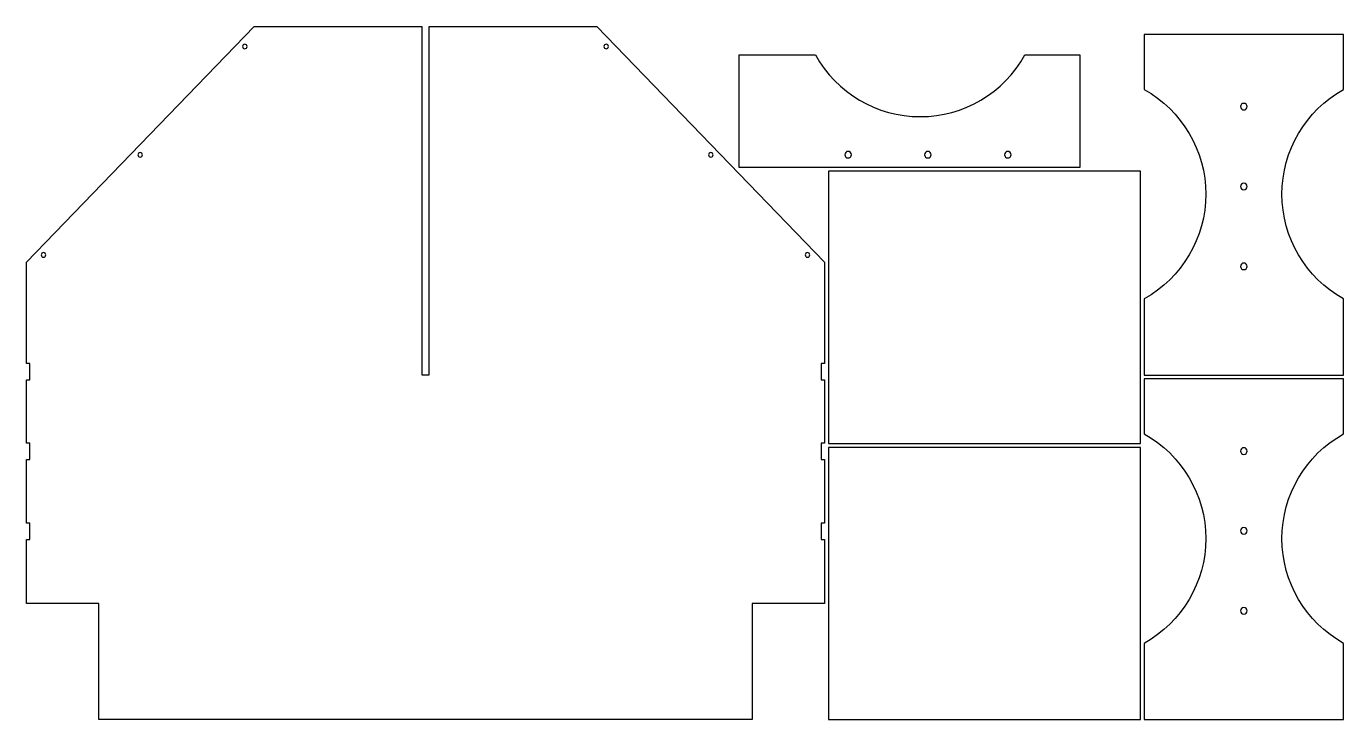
# Model space of a CAD drawing. Extents: x 0.1 to 90.9, y 0.1 to 47.9.
import ezdxf

# ---------------------------------------------------------------- set-up
doc = ezdxf.new("R2010")
doc.units = 0
doc.layers.get('0').update_dxf_attribs({"linetype": 'CONTINUOUS'})

msp = doc.modelspace()

# ---------------------------------------------------------------- linework, layer by layer
for points in [[(0.125, 12.533), (0.375, 12.533), (0.375, 13.658), (0.125, 13.658), (0.125, 18.032), (0.375, 18.032), (0.375, 19.157), (0.125, 19.157), (0.125, 23.532), (0.375, 23.532), (0.375, 24.657), (0.125, 24.657), (0.125, 31.625), (15.817, 47.875), (27.375, 47.875), (27.375, 23.875), (27.875, 23.875), (27.875, 47.875), (39.433, 47.875), (55.125, 31.625), (55.125, 24.657), (54.875, 24.657), (54.875, 23.532), (55.125, 23.532), (55.125, 19.157), (54.875, 19.157), (54.875, 18.032), (55.125, 18.032), (55.125, 13.658), (54.875, 13.658), (54.875, 12.533), (55.125, 12.533), (55.125, 8.125), (50.125, 8.125), (50.125, 0.125), (5.125, 0.125), (5.125, 8.125), (0.125, 8.125)], [(55.381, 37.891), (55.381, 19.141), (76.881, 19.141), (76.881, 37.891)], [(55.381, 18.875), (55.381, 0.125), (76.881, 0.125), (76.881, 18.875)]]:
    msp.add_lwpolyline(points, close=True)
for points in [[(90.883, 43.531), (90.883, 47.315), (77.133, 47.315), (77.133, 43.531, -0.589015), (77.133, 29.1), (77.133, 23.845), (90.883, 23.845), (90.883, 29.1, -0.589015)], [(15.174, 46.645, 0.414214), (15.018, 46.489, 0.414214), (15.174, 46.333, 0.414214), (15.33, 46.489, 0.414214)], [(40.076, 46.645, 0.414214), (39.92, 46.489, 0.414214), (40.076, 46.333, 0.414214), (40.232, 46.489, 0.414214)], [(49.239, 38.156), (49.239, 45.906), (54.494, 45.906, 0.589015), (68.925, 45.906), (72.709, 45.906), (72.709, 38.156)], [(84.008, 42.119, 0.414214), (84.234, 42.345, 0.414214), (84.008, 42.572, 0.414214), (83.781, 42.345, 0.414214)], [(7.965, 39.18, 0.414214), (7.808, 39.023, 0.414214), (7.965, 38.867, 0.414214), (8.121, 39.023, 0.414214)], [(47.285, 39.18, 0.414214), (47.129, 39.023, 0.414214), (47.285, 38.867, 0.414214), (47.442, 39.023, 0.414214)], [(56.513, 39.036, 0.414214), (56.739, 38.81, 0.414214), (56.966, 39.036, 0.414214), (56.739, 39.263, 0.414214)], [(62.013, 39.036, 0.414214), (62.239, 38.81, 0.414214), (62.466, 39.036, 0.414214), (62.239, 39.263, 0.414214)], [(67.513, 39.036, 0.414214), (67.739, 38.81, 0.414214), (67.966, 39.036, 0.414214), (67.739, 39.263, 0.414214)], [(84.008, 36.619, 0.414214), (84.234, 36.845, 0.414214), (84.008, 37.072, 0.414214), (83.781, 36.845, 0.414214)], [(1.311, 32.29, 0.414214), (1.155, 32.133, 0.414214), (1.311, 31.977, 0.414214), (1.467, 32.133, 0.414214)], [(53.939, 32.29, 0.414214), (53.783, 32.133, 0.414214), (53.939, 31.977, 0.414214), (54.095, 32.133, 0.414214)], [(84.008, 31.119, 0.414214), (84.234, 31.345, 0.414214), (84.008, 31.572, 0.414214), (83.781, 31.345, 0.414214)], [(90.883, 19.81), (90.883, 23.595), (77.133, 23.595), (77.133, 19.81, -0.589015), (77.133, 5.38), (77.133, 0.125), (90.883, 0.125), (90.883, 5.38, -0.589015)], [(84.008, 18.398, 0.414214), (84.234, 18.625, 0.414214), (84.008, 18.852, 0.414214), (83.781, 18.625, 0.414214)], [(84.008, 12.898, 0.414214), (84.234, 13.125, 0.414214), (84.008, 13.352, 0.414214), (83.781, 13.125, 0.414214)], [(84.008, 7.398, 0.414214), (84.234, 7.625, 0.414214), (84.008, 7.852, 0.414214), (83.781, 7.625, 0.414214)]]:
    msp.add_lwpolyline(points, format="xyb", close=True)

doc.saveas('drawing.dxf')
